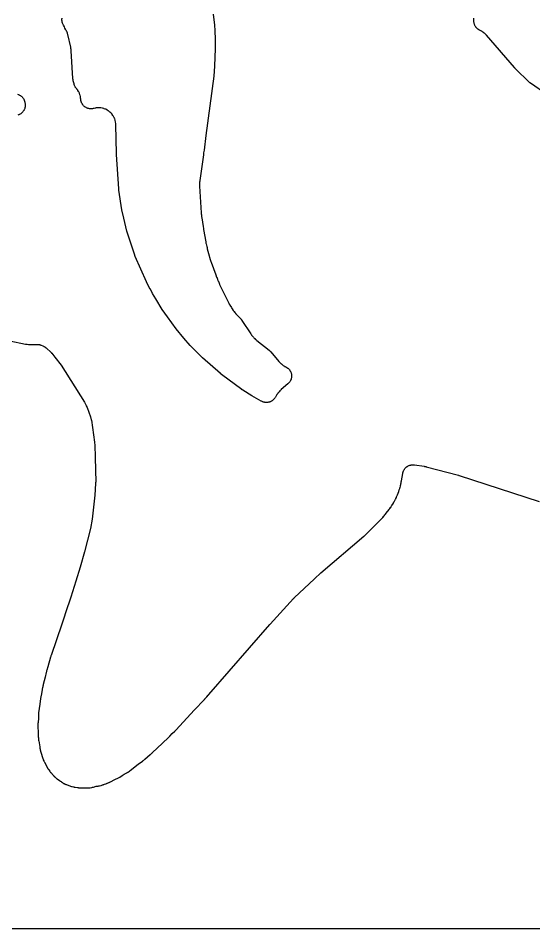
# Model space of a CAD drawing. Header units: millimetres. Extents: x 0 to 300, y 0 to 300.
# Drawn here: x 75 to 150, y -0.1 to 132.5 of the extents above; entities that cross this region are included whole.
import ezdxf

# ---------------------------------------------------------------- set-up
doc = ezdxf.new("R2010")
doc.units = ezdxf.units.MM
doc.layers.add('CUT', color=7, linetype='CONTINUOUS')

msp = doc.modelspace()

# ---------------------------------------------------------------- linework, layer by layer
at = {"layer": 'CUT'}
for points in [[(298.5625, -0.0625), (1.4375, -0.0625), (0.5522, -0.0625), (0.4788, -0.0589), (0.4206, -0.0503), (0.3635, -0.036), (0.3082, -0.0162), (0.255, 0.009), (0.2046, 0.0392), (0.1573, 0.0743), (0.1137, 0.1137), (0.0743, 0.1573), (0.0392, 0.2046), (0.009, 0.255), (-0.0162, 0.3082), (-0.036, 0.3635), (-0.0503, 0.4206), (-0.0589, 0.4788), (-0.0625, 0.5522), (-0.0625, 1.4375), (-0.0625, 298.5575)], [(103.3428, 133.09), (103.5258, 131.5152), (103.5739, 130.7402), (103.5825, 130.6023), (103.5959, 130.3862), (103.6332, 129.7852), (103.6525, 128.1253), (103.5474, 125.5586), (103.4395, 124.0899), (102.2845, 115.4233), (102.0061, 113.3342), (101.9525, 112.9323), (101.9143, 112.6455), (101.394, 108.8724), (101.3922, 108.8579), (101.3816, 108.7638), (101.3801, 108.7492), (101.3751, 108.6925), (101.3732, 108.6634), (101.3657, 108.474), (101.3654, 108.4566), (101.3592, 108.2902), (101.3588, 108.2617), (101.3593, 108.206), (101.3597, 108.1918), (101.3628, 108.0991), (101.3635, 108.0849), (101.5895, 104.1669), (101.5907, 104.1496), (101.6005, 104.0375), (101.6022, 104.0203), (101.6185, 103.88), (101.6207, 103.8629), (101.6308, 103.7937), (101.6315, 103.7849), (101.6334, 103.7668), (101.6509, 103.6193), (101.6533, 103.6012), (101.6709, 103.4842), (101.6738, 103.4662), (101.9023, 102.2032), (101.9022, 102.2026), (101.9037, 102.1447), (101.9174, 101.9596), (101.9203, 101.9308), (101.9272, 101.8747), (101.9291, 101.8603), (101.9428, 101.7672), (101.9451, 101.7529), (102.2526, 99.9675), (102.2548, 99.9552), (102.2702, 99.8757), (102.2727, 99.8635), (102.2941, 99.7641), (102.2969, 99.7519), (102.3156, 99.6731), (102.3186, 99.661), (102.4202, 99.2688), (102.4461, 99.1209), (102.448, 99.1105), (102.4621, 99.0378), (102.4642, 99.0269), (102.4743, 98.9794), (102.4796, 98.9566), (102.5155, 98.8151), (102.52, 98.7985), (102.5301, 98.7529), (102.5358, 98.7293), (102.5743, 98.5827), (102.5806, 98.5602), (102.5925, 98.5214), (102.5958, 98.5109), (102.6193, 98.4386), (102.6232, 98.4269), (102.683, 98.2551), (102.9083, 97.3859), (102.9128, 97.3697), (102.943, 97.265), (102.9479, 97.2489), (102.9896, 97.1186), (102.9949, 97.1027), (103.031, 96.9998), (103.0368, 96.9841), (103.7373, 95.1535), (103.8488, 94.8205), (103.8555, 94.8015), (103.9013, 94.6789), (103.9086, 94.6601), (103.9711, 94.5083), (103.9791, 94.4898), (104.033, 94.3705), (104.0416, 94.3522), (104.0434, 94.3486), (104.0864, 94.2375), (104.0944, 94.2181), (104.1024, 94.1993), (104.1516, 94.0709), (104.1563, 94.059), (104.1876, 93.9819), (104.1926, 93.9701), (104.2341, 93.8742), (104.2393, 93.8625), (104.2739, 93.7869), (104.2794, 93.7753), (105.5544, 91.1413), (105.5621, 91.1259), (105.6137, 91.0266), (105.6219, 91.0115), (105.6902, 90.8887), (105.6988, 90.8738), (105.7561, 90.7777), (105.7651, 90.763), (106.0006, 90.3919), (106.08, 90.2613), (106.1093, 90.2174), (106.1249, 90.1962), (106.2582, 89.9862), (106.2663, 89.9737), (106.3203, 89.8932), (106.3287, 89.8809), (106.3624, 89.8334), (106.3802, 89.8095), (106.4997, 89.657), (106.5187, 89.634), (106.5569, 89.59), (106.5668, 89.5789), (106.6321, 89.5073), (106.6423, 89.4964), (107.3502, 88.7581), (107.3569, 88.7511), (107.3673, 88.7401), (107.3841, 88.7217), (107.4069, 88.696), (107.4268, 88.6727), (107.441, 88.6556), (107.4489, 88.6459), (107.4523, 88.6417), (107.4627, 88.6283), (107.531, 88.5282), (108.8092, 86.558), (108.8177, 86.5452), (108.8742, 86.4629), (108.883, 86.4503), (108.9182, 86.4018), (108.9369, 86.3773), (109.0604, 86.224), (109.1013, 86.1782), (109.215, 86.0633), (109.2795, 85.9857), (109.321, 85.9407), (109.3498, 85.9125), (109.3815, 85.8785), (109.5206, 85.7433), (109.5428, 85.7228), (109.5873, 85.6838), (109.5988, 85.674), (109.6743, 85.611), (109.686, 85.6014), (111.47, 84.1882), (111.4785, 84.1814), (111.4916, 84.1708), (111.5129, 84.1529), (111.5411, 84.1285), (111.5658, 84.1064), (111.585, 84.0884), (111.5959, 84.0781), (111.5999, 84.0742), (111.623, 84.0512), (111.6733, 83.9992), (111.7006, 83.9695), (111.7055, 83.9638), (111.7122, 83.956), (112.8873, 82.561), (112.8972, 82.5496), (112.9626, 82.4758), (112.9728, 82.4646), (113.0132, 82.4213), (113.0344, 82.3996), (113.174, 82.2644), (113.2197, 82.2244), (113.2332, 82.2137), (113.3136, 82.1369), (113.3577, 82.0986), (113.503, 81.9846), (113.5506, 81.9508), (113.7084, 81.8501), (113.7334, 81.835), (113.7829, 81.8067), (113.7957, 81.7996), (113.8792, 81.7545), (113.8921, 81.7477), (114.2034, 81.5893), (114.2293, 81.5679), (114.2956, 81.5074), (114.3376, 81.4651), (114.3975, 81.3983), (114.4352, 81.3519), (114.4882, 81.2796), (114.521, 81.2297), (114.5665, 81.1524), (114.5942, 81.0995), (114.6318, 81.0181), (114.6541, 80.9627), (114.6834, 80.8779), (114.7001, 80.8206), (114.7208, 80.7333), (114.7317, 80.6746), (114.7436, 80.5857), (114.7486, 80.5262), (114.7516, 80.4365), (114.7506, 80.3768), (114.7447, 80.2873), (114.7378, 80.228), (114.723, 80.1395), (114.7102, 80.0812), (114.6867, 79.9946), (114.6681, 79.9379), (114.6361, 79.8541), (114.612, 79.7994), (114.5718, 79.7193), (114.5424, 79.6673), (114.4944, 79.5915), (114.46, 79.5427), (114.4046, 79.4721), (114.3655, 79.427), (114.3035, 79.3623), (114.2437, 79.3058), (114.2103, 79.2758), (113.2408, 78.4477), (113.2284, 78.4368), (113.1485, 78.3647), (113.1364, 78.3535), (113.0897, 78.3089), (113.0664, 78.2854), (112.9213, 78.1307), (112.8788, 78.0801), (112.7516, 77.9104), (112.7325, 77.8834), (112.6967, 77.8296), (112.6877, 77.8157), (112.6305, 77.7246), (112.6219, 77.7105), (112.3939, 77.324), (112.371, 77.2872), (112.3274, 77.2208), (112.2764, 77.1507), (112.2402, 77.1057), (112.1826, 77.0408), (112.1423, 76.9995), (112.0788, 76.9405), (112.0347, 76.9033), (111.9658, 76.8507), (111.9183, 76.8179), (111.8446, 76.7721), (111.7942, 76.744), (111.7165, 76.7056), (111.6636, 76.6825), (111.5825, 76.6517), (111.5276, 76.6338), (111.444, 76.611), (111.3876, 76.5984), (111.3022, 76.5837), (111.2449, 76.5767), (111.1584, 76.5703), (111.1007, 76.5688), (111.014, 76.5707), (110.9565, 76.5748), (110.8704, 76.5851), (110.8134, 76.5947), (110.7287, 76.6132), (110.673, 76.6282), (110.5905, 76.6548), (110.5364, 76.6751), (110.4569, 76.7095), (110.3855, 76.7445), (110.3471, 76.7645), (108.9484, 77.5365), (107.644, 78.3638), (107.6382, 78.3675), (107.6248, 78.3762), (107.619, 78.38), (107.6054, 78.3889), (107.5984, 78.3935), (107.5821, 78.4044), (107.5752, 78.4091), (107.5672, 78.4146), (107.5602, 78.4194), (107.5441, 78.4306), (107.5372, 78.4355), (107.5337, 78.438), (107.5256, 78.4438), (107.5068, 78.4574), (107.4988, 78.4634), (104.5639, 80.6488), (104.5565, 80.6543), (104.5395, 80.6672), (104.5323, 80.6728), (104.5236, 80.6795), (104.5164, 80.6851), (104.4998, 80.6983), (104.4927, 80.704), (104.4846, 80.7106), (104.4775, 80.7164), (104.4611, 80.7299), (104.4542, 80.7357), (104.4457, 80.7429), (104.4387, 80.7488), (104.4226, 80.7627), (104.4158, 80.7687), (101.7771, 83.0879), (101.772, 83.0924), (101.76, 83.1031), (101.7549, 83.1077), (101.7427, 83.1188), (101.7365, 83.1245), (101.722, 83.1378), (101.7158, 83.1436), (101.7087, 83.1503), (101.7026, 83.1561), (101.6883, 83.1698), (101.6822, 83.1757), (101.6791, 83.1788), (101.672, 83.1858), (101.6555, 83.2023), (101.6484, 83.2094), (100.0157, 84.8777), (99.0822, 85.9566), (97.9599, 87.2987), (96.6732, 89.047), (95.9205, 90.1348), (94.9894, 91.6483), (94.5287, 92.464), (94.1989, 93.048), (94.1772, 93.0864), (93.987, 93.4232), (93.6214, 94.1432), (92.0108, 97.8059), (92.0064, 97.816), (91.9963, 97.8398), (91.992, 97.85), (91.9869, 97.8625), (91.9827, 97.8728), (91.9732, 97.8968), (91.9692, 97.9071), (91.9646, 97.919), (91.9608, 97.9294), (91.9518, 97.9536), (91.9481, 97.964), (91.9436, 97.9768), (91.9399, 97.9872), (91.9316, 98.0117), (91.9281, 98.0222), (90.7895, 101.5061), (90.3261, 103.4314), (90.0419, 104.6364), (89.6251, 107.4983), (89.6242, 107.5051), (89.6219, 107.5212), (89.621, 107.5281), (89.6189, 107.5444), (89.6179, 107.5528), (89.6155, 107.5725), (89.6145, 107.581), (89.6134, 107.5908), (89.6125, 107.5992), (89.6105, 107.619), (89.6097, 107.6275), (89.6093, 107.6318), (89.6085, 107.6419), (89.6066, 107.6653), (89.6058, 107.6754), (89.2598, 112.692), (89.2588, 112.7069), (89.2579, 112.7223), (89.2576, 112.7274), (89.257, 112.74), (89.2567, 112.7454), (89.2564, 112.7517), (89.2562, 112.7571), (89.2556, 112.7697), (89.2555, 112.7745), (89.2551, 112.7847), (89.2547, 112.7993), (89.2546, 112.8057), (89.1682, 116.978), (89.1678, 116.9928), (89.1634, 117.0889), (89.1625, 117.1037), (89.1585, 117.1614), (89.1557, 117.1909), (89.1331, 117.3793), (89.1231, 117.4377), (89.0826, 117.6204), (89.067, 117.6776), (89.0086, 117.8554), (88.9874, 117.9107), (88.9119, 118.082), (88.8853, 118.1349), (88.7932, 118.2979), (88.7616, 118.348), (88.6539, 118.5011), (88.6174, 118.5478), (88.4952, 118.6895), (88.4543, 118.7324), (88.3187, 118.8614), (88.2738, 118.9), (88.1261, 119.015), (88.0776, 119.0491), (87.9193, 119.1489), (87.8677, 119.178), (87.7003, 119.2618), (87.6461, 119.2857), (87.4713, 119.3526), (87.415, 119.371), (87.2344, 119.4203), (87.1766, 119.433), (86.992, 119.4643), (86.9332, 119.4713), (86.7465, 119.4843), (86.6873, 119.4854), (86.5001, 119.4799), (86.4411, 119.4752), (86.2554, 119.4513), (86.1972, 119.4408), (86.0122, 119.3981), (85.9977, 119.3945), (85.9456, 119.3811), (85.8654, 119.3626), (85.7767, 119.3469), (85.7172, 119.3393), (85.6273, 119.3325), (85.5674, 119.3309), (85.4773, 119.3331), (85.4175, 119.3375), (85.3281, 119.3487), (85.2691, 119.3591), (85.1812, 119.3791), (85.1235, 119.3954), (85.0381, 119.4241), (84.9823, 119.446), (84.9002, 119.4832), (84.8469, 119.5106), (84.7689, 119.5557), (84.7186, 119.5883), (84.6455, 119.641), (84.5987, 119.6785), (84.5313, 119.7383), (84.4885, 119.7803), (84.4273, 119.8465), (84.3889, 119.8925), (84.3347, 119.9645), (84.3011, 120.0141), (84.2544, 120.0912), (84.2259, 120.1439), (84.1871, 120.2252), (84.1641, 120.2806), (84.1336, 120.3654), (84.1162, 120.4228), (84.0944, 120.5102), (84.0828, 120.569), (84.0698, 120.6582), (84.062, 120.7403), (84.0589, 120.7853), (84.0567, 120.8348), (84.0511, 120.8941), (84.0241, 121.0806), (84.0126, 121.1391), (83.9673, 121.322), (83.9501, 121.379), (83.8868, 121.5565), (83.864, 121.6116), (83.7834, 121.7819), (83.7553, 121.8345), (83.6582, 121.996), (83.625, 122.0455), (83.5108, 122.1986), (83.4924, 122.2221), (83.4508, 122.2725), (83.4457, 122.2786), (83.4277, 122.2998), (83.4023, 122.3312), (83.3553, 122.3918), (83.3074, 122.46), (83.2776, 122.5069), (83.2362, 122.5793), (83.2109, 122.6288), (83.1763, 122.7047), (83.1557, 122.7563), (83.1284, 122.8351), (83.1067, 122.9084), (83.0958, 122.9487), (82.9843, 123.4017), (82.9819, 123.4115), (82.978, 123.428), (82.9697, 123.4677), (82.957, 123.5352), (82.952, 123.5652), (82.9515, 123.5684), (82.9474, 123.5985), (82.9394, 123.6668), (82.9355, 123.7072), (82.9343, 123.724), (82.9336, 123.7341), (82.6868, 127.7752), (82.6858, 127.7881), (82.6789, 127.8717), (82.6777, 127.8846), (82.6725, 127.9347), (82.6692, 127.9604), (82.6446, 128.1263), (82.6403, 128.1518), (82.6308, 128.2013), (82.6282, 128.214), (82.6106, 128.296), (82.6077, 128.3086), (82.1704, 130.15), (82.1673, 130.1623), (82.1465, 130.2422), (82.1432, 130.2545), (82.1297, 130.3023), (82.1223, 130.3266), (82.0714, 130.4813), (82.0535, 130.5288), (81.9896, 130.6787), (81.9792, 130.7019), (81.9578, 130.7467), (81.9522, 130.7581), (81.9151, 130.8318), (81.9093, 130.8431), (81.9093, 130.8432), (81.7763, 131.0942), (81.6923, 131.2526), (81.5439, 131.5326), (81.5125, 131.5919), (81.493, 131.6309), (81.4591, 131.7032), (81.4259, 131.7839), (81.4065, 131.8386), (81.3812, 131.922), (81.3672, 131.9784), (81.3501, 132.0639), (81.3416, 132.1213), (81.3329, 132.208), (81.3299, 132.266), (81.3297, 132.3532), (81.3324, 132.4112), (81.3406, 132.498), (81.3489, 132.5555)], [(151.9214, 121.3936), (149.5172, 123.06), (149.5094, 123.0654), (149.4964, 123.0746), (149.4658, 123.0973), (149.4147, 123.1369), (149.3924, 123.1548), (149.39, 123.1567), (149.3683, 123.1753), (149.3198, 123.218), (149.2917, 123.2439), (149.2803, 123.2548), (149.2734, 123.2615), (147.3739, 125.1242), (147.314, 125.183), (147.3072, 125.1897), (147.2914, 125.2055), (147.2847, 125.2123), (147.2765, 125.2207), (147.2699, 125.2276), (147.2544, 125.2437), (147.2479, 125.2507), (147.2363, 125.263), (147.2298, 125.2701), (147.2147, 125.2865), (147.2082, 125.2936), (147.2004, 125.3023), (147.1941, 125.3095), (147.1793, 125.3262), (147.1731, 125.3335), (143.1275, 130.0392), (143.1177, 130.0503), (143.0529, 130.122), (143.0428, 130.133), (143.0028, 130.1751), (142.9818, 130.1961), (142.8439, 130.3276), (142.7988, 130.3665), (142.6506, 130.4821), (142.602, 130.5163), (142.4431, 130.6166), (142.3913, 130.6458), (142.2209, 130.7312), (142.2012, 130.7404), (142.1556, 130.7618), (142.0848, 130.7971), (142.0095, 130.8393), (141.9608, 130.8697), (141.8899, 130.9189), (141.8443, 130.9539), (141.7785, 131.0096), (141.7364, 131.0488), (141.6762, 131.1106), (141.6381, 131.1536), (141.5841, 131.2209), (141.5503, 131.2674), (141.503, 131.3395), (141.4738, 131.389), (141.4336, 131.4653), (141.4093, 131.5174), (141.3766, 131.5973), (141.3574, 131.6514), (141.3325, 131.734), (141.3186, 131.7898), (141.3017, 131.8744), (141.2931, 131.9312), (141.2845, 132.0171), (141.2814, 132.0744), (141.281, 132.1607), (141.2844, 132.2397), (141.2877, 132.29), (141.2875, 132.29), (141.2897, 132.3409), (141.2884, 132.5262)], [(74.8872, 121.4457), (74.9734, 121.4175), (75.0298, 121.3959), (75.1127, 121.3592), (75.1666, 121.3321), (75.2454, 121.2872), (75.2963, 121.2548), (75.3702, 121.2022), (75.4176, 121.1648), (75.4858, 121.1051), (75.5292, 121.0631), (75.591, 120.9968), (75.63, 120.9507), (75.6848, 120.8785), (75.7189, 120.8287), (75.7663, 120.7513), (75.7952, 120.6983), (75.8345, 120.6166), (75.8579, 120.561), (75.8888, 120.4757), (75.9065, 120.418), (75.9287, 120.3301), (75.9449, 120.2486), (75.9526, 120.2039), (75.9692, 120.0909), (75.9747, 120.0465), (75.9826, 119.9649), (75.9867, 119.8755), (75.9865, 119.8159), (75.9818, 119.7265), (75.9757, 119.6672), (75.9621, 119.5787), (75.9501, 119.5203), (75.9278, 119.4337), (75.9101, 119.3768), (75.8793, 119.2927), (75.856, 119.2379), (75.817, 119.1573), (75.7884, 119.105), (75.7416, 119.0287), (75.7079, 118.9795), (75.6538, 118.9083), (75.6154, 118.8627), (75.5544, 118.7972), (75.5117, 118.7556), (75.4445, 118.6965), (75.3979, 118.6594), (75.3251, 118.6072), (75.275, 118.5749), (75.1975, 118.5302), (75.1444, 118.5031), (75.0628, 118.4663), (75.0073, 118.4446), (74.9225, 118.4161)], [(73.7465, 85.5317), (76.0512, 85.0822), (76.0659, 85.0796), (76.1611, 85.0634), (76.1758, 85.0611), (76.2332, 85.0528), (76.2628, 85.0493), (76.455, 85.0313), (76.4847, 85.0293), (76.5427, 85.0267), (76.5575, 85.0262), (76.6541, 85.0244), (76.669, 85.0243), (77.698, 85.03), (77.7423, 85.0292), (77.8233, 85.0257), (77.9114, 85.0174), (77.9697, 85.0091), (78.0566, 84.9923), (78.1138, 84.9783), (78.1987, 84.953), (78.2751, 84.926), (78.3165, 84.9103), (78.5325, 84.822), (78.5691, 84.8061), (78.6354, 84.7755), (78.7063, 84.7389), (78.7503, 84.7137), (78.7589, 84.7084), (78.8197, 84.6698), (78.8632, 84.6394), (78.9265, 84.5909), (78.9825, 84.5439), (79.0124, 84.5176), (79.7539, 83.8371), (79.7613, 83.8302), (79.7728, 83.8195), (79.7913, 83.8015), (79.8159, 83.7771), (79.8324, 83.7602), (79.8406, 83.7504), (79.8491, 83.7398), (79.8553, 83.732), (80.2912, 83.1765), (81.1967, 81.9827), (84.5958, 76.607), (84.8374, 76.1456), (84.854, 76.114), (84.8709, 76.0816), (85.0017, 75.8319), (85.4862, 74.4758), (85.6023, 74.0539), (85.6157, 74.0054), (85.6172, 73.9998), (85.6173, 73.9993), (86.0802, 70.7914), (86.0815, 70.7612), (86.0845, 70.692), (86.0977, 70.3825), (86.1748, 68.5728), (86.24, 64.9817), (86.2395, 64.9699), (86.2352, 64.8607), (86.232, 64.7827), (86.1246, 63.0992), (85.7456, 59.5967), (85.4844, 58.2134), (84.5927, 54.8483), (83.9743, 52.6141), (83.3747, 50.562), (82.6019, 48.2211), (82.2695, 47.2142), (82.1914, 46.9779), (81.2988, 44.2742), (79.7485, 39.7432), (79.7455, 39.7341), (79.725, 39.6707), (79.7219, 39.6609), (79.6976, 39.5815), (79.6948, 39.5719), (79.6766, 39.5088), (79.6737, 39.4984), (79.2898, 38.0659), (79.1373, 37.6032), (79.1328, 37.5889), (79.1048, 37.496), (79.1006, 37.4817), (79.0683, 37.3641), (79.0645, 37.3497), (79.0411, 37.2555), (79.0377, 37.2409), (78.8868, 36.5624), (78.6071, 35.5187), (78.6032, 35.5033), (78.5791, 35.4029), (78.5756, 35.3873), (78.5487, 35.2605), (78.5456, 35.2449), (78.5269, 35.1432), (78.5242, 35.1276), (78.4189, 34.4571), (78.2943, 33.8966), (78.2909, 33.8803), (78.2704, 33.7744), (78.2675, 33.758), (78.2455, 33.6244), (78.243, 33.608), (78.2284, 33.5011), (78.2264, 33.4846), (78.1379, 32.6685), (77.9348, 31.3762), (77.9332, 31.3652), (77.9225, 31.2882), (77.9211, 31.2767), (77.9151, 31.2261), (77.9127, 31.2017), (77.9009, 31.0491), (77.8995, 31.0255), (77.898, 30.9846), (77.8977, 30.9735), (77.8962, 30.8967), (77.8961, 30.8842), (77.8968, 30.4462), (77.8626, 30.1307), (77.8609, 30.1122), (77.8516, 29.9913), (77.8504, 29.9727), (77.8434, 29.8208), (77.8429, 29.8022), (77.8411, 29.681), (77.8411, 29.6624), (77.8644, 28.2341), (77.865, 28.2147), (77.8712, 28.0882), (77.8724, 28.0688), (77.8853, 27.9105), (77.8872, 27.8911), (77.9016, 27.7653), (77.9029, 27.7551), (77.9031, 27.7468), (77.9035, 27.7342), (77.9057, 27.685), (77.9073, 27.6599), (77.9213, 27.4969), (77.924, 27.4719), (77.9302, 27.4231), (77.932, 27.4106), (77.9441, 27.3297), (77.9461, 27.3172), (78.0971, 26.4348), (78.1371, 26.1633), (78.139, 26.1513), (78.152, 26.0736), (78.1542, 26.0616), (78.163, 26.0151), (78.1679, 25.9913), (78.2034, 25.8378), (78.2093, 25.8143), (78.2218, 25.7686), (78.2252, 25.757), (78.2475, 25.6814), (78.2511, 25.6698), (78.5439, 24.7489), (78.5485, 24.7349), (78.5797, 24.6445), (78.5847, 24.6307), (78.6048, 24.5768), (78.6157, 24.5495), (78.6912, 24.3739), (78.7035, 24.3471), (78.7287, 24.2955), (78.7354, 24.2824), (78.7795, 24.1975), (78.7864, 24.1845), (79.2933, 23.2657), (79.3016, 23.2511), (79.3572, 23.1567), (79.3659, 23.1423), (79.4009, 23.0866), (79.4196, 23.0585), (79.5461, 22.8799), (79.5663, 22.853), (79.6073, 22.8016), (79.618, 22.7886), (79.6886, 22.7048), (79.6996, 22.6921), (80.1087, 22.2339), (80.1204, 22.2211), (80.1978, 22.1393), (80.2099, 22.1269), (80.2578, 22.0791), (80.283, 22.0553), (80.4514, 21.9058), (80.4779, 21.8835), (80.531, 21.8416), (80.5447, 21.8311), (80.6351, 21.7638), (80.6492, 21.7536), (80.9982, 21.5093), (81.0864, 21.4439), (81.1007, 21.4336), (81.1949, 21.368), (81.2095, 21.3581), (81.2672, 21.3204), (81.2734, 21.3166), (81.317, 21.286), (81.3278, 21.2787), (81.3984, 21.2315), (81.4094, 21.2243), (81.4524, 21.1969), (81.4748, 21.1833), (81.6199, 21.0995), (81.6663, 21.0754), (81.8181, 21.0045), (81.842, 20.994), (81.8892, 20.9744), (81.9013, 20.9695), (81.9805, 20.9387), (81.9928, 20.9341), (82.5818, 20.7195), (82.5978, 20.7139), (82.7022, 20.6792), (82.7183, 20.674), (82.7816, 20.655), (82.8142, 20.6461), (83.028, 20.5946), (83.0611, 20.5876), (83.1261, 20.5757), (83.1428, 20.5729), (83.2515, 20.5563), (83.2683, 20.554), (83.5857, 20.5145), (83.7365, 20.4876), (83.7518, 20.485), (83.8514, 20.4699), (83.8667, 20.4677), (83.9268, 20.4602), (83.9576, 20.4571), (84.1584, 20.4423), (84.1894, 20.4408), (84.2499, 20.4395), (84.2654, 20.4393), (84.3662, 20.4397), (84.3817, 20.44), (85.1869, 20.464), (85.2047, 20.4648), (85.32, 20.4716), (85.3377, 20.4729), (85.4067, 20.4791), (85.442, 20.4833), (85.6703, 20.5174), (85.7053, 20.5237), (85.7731, 20.538), (85.7905, 20.5419), (85.9027, 20.569), (85.92, 20.5735), (86.3154, 20.6815), (86.5914, 20.719), (86.6058, 20.7211), (86.6995, 20.7361), (86.7139, 20.7386), (86.7699, 20.749), (86.7984, 20.755), (86.9805, 20.7981), (87.0365, 20.8142), (87.2135, 20.8747), (87.2409, 20.8848), (87.2938, 20.9059), (87.3073, 20.9114), (87.3946, 20.9486), (87.408, 20.9544), (87.5495, 21.0188), (87.7085, 21.0622), (87.7259, 21.0673), (87.8385, 21.1017), (87.8557, 21.1073), (87.9226, 21.13), (87.9566, 21.1427), (88.1744, 21.2316), (88.2075, 21.2463), (88.2712, 21.2769), (88.2874, 21.285), (88.3919, 21.3392), (88.4079, 21.3477), (89.0053, 21.6806), (89.5652, 21.9352), (89.5782, 21.9413), (89.6626, 21.9821), (89.6755, 21.9885), (89.7256, 22.0143), (89.7509, 22.0281), (89.9132, 22.1216), (89.9379, 22.1366), (89.9852, 22.1671), (89.9973, 22.175), (90.0749, 22.2275), (90.0867, 22.2357), (90.3928, 22.4537), (90.8616, 22.715), (90.8722, 22.721), (90.9405, 22.7609), (90.9509, 22.7671), (90.9915, 22.7919), (91.0119, 22.805), (91.1433, 22.8929), (91.1632, 22.9068), (91.2017, 22.9348), (91.2114, 22.9421), (91.2743, 22.9899), (91.2839, 22.9974), (92.4125, 23.8925), (93.0503, 24.3469), (93.0654, 24.358), (93.1622, 24.4316), (93.1769, 24.4431), (93.2954, 24.5392), (93.3098, 24.5512), (93.4018, 24.6307), (93.4157, 24.6431), (93.7709, 24.9699), (94.1812, 25.2953), (94.1924, 25.3044), (94.2644, 25.3643), (94.2753, 25.3737), (94.3638, 25.4511), (94.3746, 25.4607), (94.4436, 25.524), (94.4541, 25.5339), (95.9451, 26.9699), (96.8432, 27.7961), (96.8506, 27.803), (96.9017, 27.8516), (96.9095, 27.8592), (96.9721, 27.9209), (96.9796, 27.9285), (97.0282, 27.9782), (97.0361, 27.9864), (97.3819, 28.3537), (97.7513, 28.7094), (97.757, 28.715), (97.7963, 28.7539), (97.8023, 28.7599), (97.8506, 28.8091), (97.8564, 28.8151), (97.8941, 28.8544), (97.9002, 28.8609), (100.632, 31.8056), (102.0367, 33.2975), (102.0405, 33.3016), (102.0668, 33.33), (102.0708, 33.3344), (102.1032, 33.3702), (102.1071, 33.3746), (102.1325, 33.4031), (102.1366, 33.4078), (102.4098, 33.7219), (102.6183, 33.9467), (102.6215, 33.9501), (102.6433, 33.974), (102.6467, 33.9777), (102.6736, 34.0077), (102.6769, 34.0114), (102.698, 34.0353), (102.7014, 34.0392), (111.576, 44.2608), (111.5823, 44.268), (111.5886, 44.2752), (111.5964, 44.284), (111.6014, 44.2897), (111.6085, 44.2975), (111.6127, 44.3021), (111.6218, 44.3121), (111.6254, 44.316), (115.0466, 48.0175), (115.0505, 48.0218), (115.0598, 48.0316), (115.0638, 48.0359), (115.0734, 48.0459), (115.0783, 48.0511), (115.0898, 48.0631), (115.0948, 48.0682), (115.1006, 48.0741), (115.1056, 48.0792), (115.1174, 48.091), (115.1224, 48.0961), (115.125, 48.0986), (115.1311, 48.1046), (115.1452, 48.1183), (115.1513, 48.1242), (118.0656, 50.901), (119.0127, 51.7871), (125.2755, 57.0862), (125.284, 57.0935), (125.3427, 57.145), (125.3516, 57.1531), (125.4235, 57.2188), (125.4321, 57.2268), (125.4878, 57.2799), (125.4969, 57.2887), (127.7471, 59.5223), (127.7593, 59.5348), (127.8371, 59.6166), (127.8489, 59.6294), (127.9435, 59.7349), (127.9549, 59.748), (128.0279, 59.8342), (128.0389, 59.8477), (128.1376, 59.9714), (128.1425, 59.977), (128.1557, 59.9928), (128.1867, 60.0311), (128.2166, 60.0638), (128.232, 60.0813), (128.3258, 60.1922), (128.34, 60.2095), (128.3639, 60.2402), (128.3704, 60.2485), (128.4144, 60.3067), (128.4214, 60.3162), (128.5103, 60.4387), (128.9615, 61.0046), (128.9742, 61.021), (129.0546, 61.1293), (129.0666, 61.1461), (129.1627, 61.2853), (129.1742, 61.3026), (129.2469, 61.4161), (129.2577, 61.4338), (129.3038, 61.5116), (129.3061, 61.5148), (129.3343, 61.5557), (129.3482, 61.5769), (129.4361, 61.7166), (129.4491, 61.7384), (129.4523, 61.744), (129.4627, 61.7597), (129.4767, 61.782), (129.5644, 61.9283), (129.5774, 61.9512), (129.6019, 61.9963), (129.608, 62.0079), (129.647, 62.0838), (129.6528, 62.0956), (129.6665, 62.1238), (129.8331, 62.4049), (129.84, 62.4168), (129.8837, 62.4945), (129.8902, 62.5066), (129.9154, 62.5539), (129.9278, 62.5784), (130.0043, 62.7395), (130.0155, 62.7646), (130.0362, 62.814), (130.0414, 62.8267), (130.0741, 62.9097), (130.0789, 62.9225), (130.1132, 63.0158), (130.1142, 63.0179), (130.1569, 63.1058), (130.1632, 63.1194), (130.1875, 63.1729), (130.1993, 63.2005), (130.271, 63.3822), (130.2814, 63.4104), (130.3002, 63.466), (130.3035, 63.4764), (130.3454, 63.5926), (130.3555, 63.6229), (130.3734, 63.6825), (130.3778, 63.6978), (130.4051, 63.7978), (130.4091, 63.8132), (130.4153, 63.8387), (130.4852, 64.0291), (130.4896, 64.0414), (130.5171, 64.1216), (130.5212, 64.134), (130.5366, 64.1825), (130.544, 64.2075), (130.5884, 64.3711), (130.5947, 64.3964), (130.6058, 64.4461), (130.6086, 64.4589), (130.6254, 64.542), (130.6278, 64.5548), (130.6594, 64.7302), (130.6651, 64.7527), (130.6687, 64.7673), (130.6819, 64.8247), (130.6879, 64.8543), (130.7221, 65.0471), (130.7266, 65.0769), (130.7339, 65.1353), (130.7356, 65.1503), (130.7365, 65.159), (130.9314, 66.2425), (130.94, 66.2848), (130.9577, 66.3618), (130.981, 66.4448), (130.9992, 66.4992), (131.0303, 66.5796), (131.0536, 66.632), (131.0923, 66.7091), (131.1205, 66.7591), (131.1664, 66.832), (131.1992, 66.8791), (131.2519, 66.9474), (131.289, 66.9911), (131.348, 67.054), (131.3892, 67.0939), (131.4539, 67.1509), (131.4987, 67.1867), (131.5686, 67.2372), (131.6166, 67.2686), (131.691, 67.3122), (131.7418, 67.3388), (131.82, 67.3751), (131.8732, 67.3968), (131.9545, 67.4254), (132.0095, 67.4418), (132.0931, 67.4626), (132.1494, 67.4737), (132.2347, 67.4863), (132.2918, 67.492), (132.3779, 67.4964), (132.4353, 67.4966), (132.5214, 67.4928), (132.6001, 67.4855), (132.6429, 67.4804), (134.0584, 67.2803), (134.0716, 67.2783), (134.1025, 67.2735), (134.1157, 67.2713), (134.1318, 67.2686), (134.145, 67.2662), (134.1757, 67.2604), (134.1889, 67.2579), (134.2039, 67.2548), (134.217, 67.2521), (134.2476, 67.2454), (134.2606, 67.2424), (134.2766, 67.2387), (134.2896, 67.2356), (134.3199, 67.228), (134.3329, 67.2247), (139.0302, 65.9775), (139.035, 65.9762), (139.0462, 65.9731), (139.051, 65.9718), (139.0625, 65.9686), (139.0684, 65.967), (139.0821, 65.9631), (139.088, 65.9614), (139.0947, 65.9594), (139.1006, 65.9576), (139.1143, 65.9535), (139.1195, 65.952), (139.1305, 65.9486), (139.1463, 65.9436), (139.1532, 65.9414), (150.7741, 62.168)]]:
    msp.add_lwpolyline(points, dxfattribs=at)

doc.saveas('drawing.dxf')
